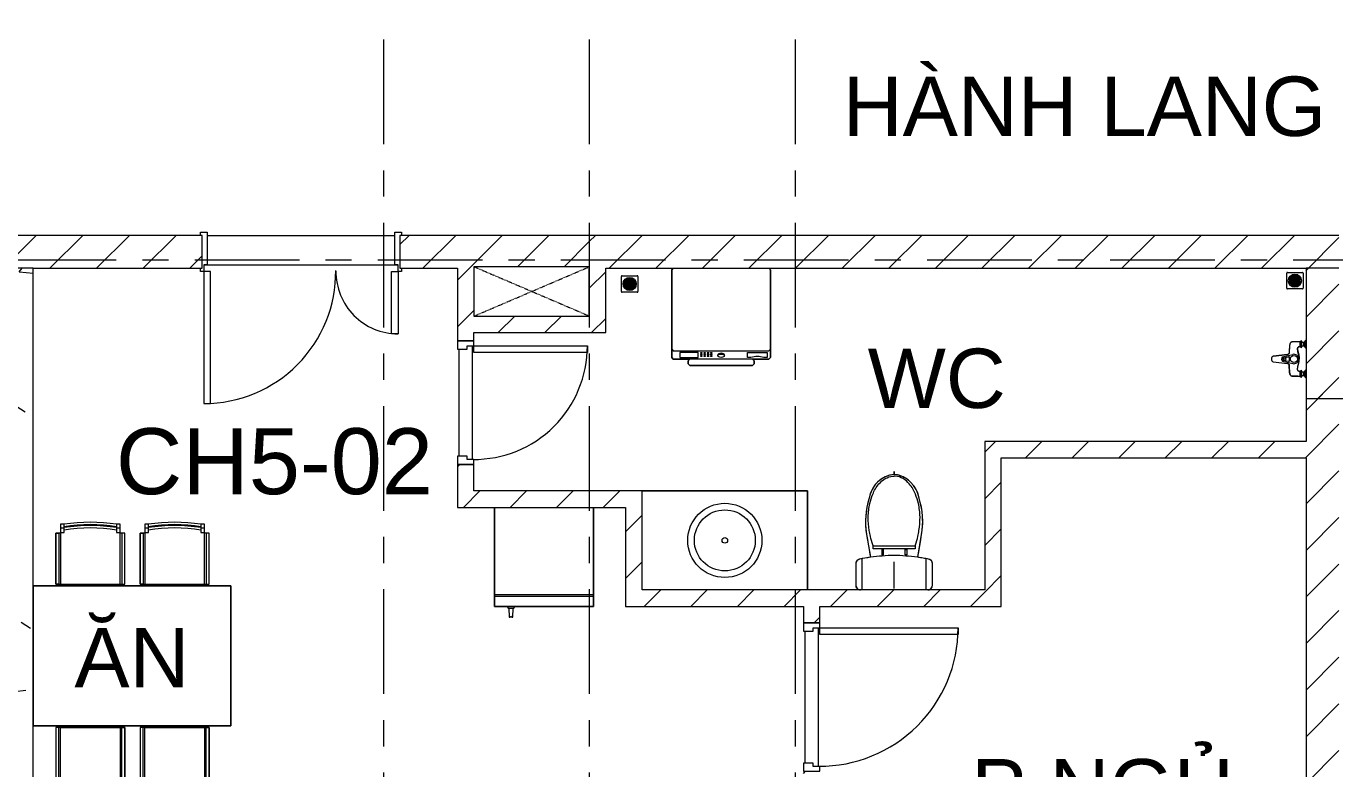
# Model space of a CAD drawing. Header units: millimetres. Extents: x -20144 to 117103, y -11426 to 48263.
# Drawn here: x 5783 to 13725, y 28065 to 32568 of the extents above; entities that cross this region are included whole.
import ezdxf

# ---------------------------------------------------------------- set-up
doc = ezdxf.new("R2010")
doc.units = ezdxf.units.MM
for name, pattern in [('Dash', [6.35, 3.175, -3.175]), ('Dash_2_', [6.35, 3.175, -3.175]), ('Grid Line', [22.225, 12.7, -3.175, 3.175, -3.175])]:
    doc.linetypes.add(name, pattern=pattern)
for name, color, linetype, lineweight in [('A-DETL-GENF', 31, 'Continuous', 5), ('A-DETL-GENF-HDLN', 161, 'Dash_2_', 5), ('CHU', 181, 'Continuous', 5), ('CUA', 31, 'Continuous', 9), ('HATCH-TUONG', 152, 'Continuous', 9), ('NET-CAT', 3, 'Continuous', 9), ('NET-THAY', 2, 'Continuous', 15), ('THIET BI', 44, 'Continuous', 5), ('THIET-BI', 44, 'Continuous', 5), ('TRUC', 225, 'Continuous', 5)]:
    doc.layers.add(name, color=color, linetype=linetype, lineweight=lineweight)
doc.styles.add('Arial_4', font='arial.ttf', dxfattribs={"height": 360})
doc.styles.add('Arial_5', font='arial.ttf', dxfattribs={"height": 400})
pattern_1 = [(45, (0, 0), (-141.4214, 141.4214), [])]

# ---------------------------------------------------------------- blocks, each defined once
blk = doc.blocks.new('X-PHEU - X-PHEU-5809-MẶT BẰNG TẦNG 5 ĐẾN TẦNG 22')
at = {"layer": 'THIET-BI', "lineweight": 9}
for p, q in [((25, 29), (25, 121)), ((29, 125), (121, 125)), ((42.5, 90.5), (42.5, 59.5)), ((47.5, 51.8), (47.5, 98.2)), ((52.5, 103.1), (52.5, 46.9)), ((57.5, 43.5), (57.5, 106.5)), ((62.5, 108.8), (62.5, 41.2)), ((67.5, 39.8), (67.5, 110.2)), ((72.5, 110.9), (72.5, 78.1)), ((77.5, 78.1), (77.5, 110.9)), ((82.5, 110.2), (82.5, 39.8)), ((87.5, 41.2), (87.5, 108.8)), ((92.5, 106.5), (92.5, 43.5)), ((97.5, 46.9), (97.5, 103.1)), ((102.5, 98.2), (102.5, 51.8)), ((107.5, 59.5), (107.5, 90.5)), ((125, 121), (125, 29)), ((121, 25), (29, 25)), ((72.5, 71.9), (72.5, 39.1)), ((77.5, 39.1), (77.5, 71.9))]:
    blk.add_line(p, q, dxfattribs=at)
blk.add_circle((75, 75), 40, dxfattribs=at)
for centre, radius, start, end in [((29, 121), 4, 90, 180), ((75, 75), 36, 139.80824, 154.52563), ((75, 75), 36, 119.0853, 128.68219), ((75, 75), 36, 102.0247, 110.31751), ((75, 75), 36, 90, 93.98208), ((75, 75), 36, 86.01792, 90), ((75, 75), 36, 69.68249, 77.9753), ((75, 75), 36, 51.31781, 60.9147), ((75, 75), 36, 25.47437, 40.19176), ((121, 121), 4, 0, 90), ((29, 29), 4, 180, 270), ((75, 75), 36, 205.47437, 220.19176), ((75, 75), 36, 231.31781, 240.9147), ((75, 75), 36, 249.68249, 257.9753), ((75, 75), 4, 128.68219, 231.31781), ((75, 75), 36, 266.01792, 270), ((75, 75), 36, 270, 273.98208), ((75, 75), 4, 308.68219, 51.31781), ((75, 75), 36, 282.0247, 290.31751), ((75, 75), 36, 299.0853, 308.68219), ((75, 75), 36, 319.80824, 334.52563), ((121, 29), 4, 270, 360)]:
    blk.add_arc(centre, radius, start, end, dxfattribs=at)
blk = doc.blocks.new('X-SEN - X-SEN-5806-MẶT BẰNG TẦNG 5 ĐẾN TẦNG 22')
at = {"layer": 'THIET-BI', "lineweight": 9}
for p, q in [((-67.5, 0), (-112.5, 0)), ((-112.5, 0), (-112.5, -3.8)), ((-112.5, 0), (-67.5, 0)), ((-112.5, -3.8), (-112.5, 0)), ((-67.5, -3.8), (-67.5, 0)), ((-67.5, 0), (-67.5, -3.8)), ((112.5, 0), (67.5, 0)), ((67.5, 0), (67.5, -3.8)), ((67.5, 0), (67.5, -3.8)), ((112.5, 0), (67.5, 0)), ((112.5, -3.8), (112.5, 0)), ((112.5, -3.8), (112.5, 0)), ((-112.5, -3.8), (-99.9, -12.6)), ((-67.5, -3.8), (-112.5, -3.8)), ((-112.5, -3.8), (-99.9, -12.6)), ((-99.9, -25.3), (-107.2, -25.3)), ((-72.8, -25.3), (-107.2, -25.3)), ((-107.2, -34.3), (-105.1, -34.3)), ((-107.2, -34.3), (-72.8, -34.3)), ((-105.1, -34.3), (-105.1, -37.2)), ((-105.1, -34.3), (-105.1, -37.2)), ((-74.9, -34.3), (-105.1, -34.3)), ((-105.1, -37.2), (-74.9, -37.2)), ((-99.9, -12.6), (-99.9, -25.3)), ((-99.9, -12.6), (-80.1, -12.6)), ((-80.1, -12.6), (-99.9, -12.6)), ((-99.9, -12.6), (-99.9, -25.3)), ((-80.1, -12.6), (-67.5, -3.8)), ((-80.1, -12.6), (-67.5, -3.8)), ((-80.1, -25.3), (-80.1, -12.6)), ((-80.1, -25.3), (-80.1, -12.6)), ((-72.8, -25.3), (-80.1, -25.3)), ((-74.9, -37.2), (-74.9, -34.3)), ((-74.9, -34.3), (-72.8, -34.3)), ((-74.9, -37.2), (-74.9, -34.3)), ((67.5, -3.8), (80.1, -12.6)), ((112.5, -3.8), (67.5, -3.8)), ((67.5, -3.8), (80.1, -12.6)), ((80.1, -25.3), (72.8, -25.3)), ((107.2, -25.3), (72.8, -25.3)), ((72.8, -34.3), (74.9, -34.3)), ((72.8, -34.3), (107.2, -34.3)), ((74.9, -34.3), (74.9, -37.2)), ((74.9, -34.3), (74.9, -37.2)), ((105.1, -34.3), (74.9, -34.3)), ((74.9, -37.2), (105.1, -37.2)), ((80.1, -12.6), (80.1, -25.3)), ((99.9, -12.6), (80.1, -12.6)), ((80.1, -12.6), (99.9, -12.6)), ((99.9, -12.6), (80.1, -12.6)), ((80.1, -12.6), (80.1, -25.3)), ((99.9, -12.6), (112.5, -3.8)), ((99.9, -12.6), (112.5, -3.8)), ((99.9, -25.3), (99.9, -12.6)), ((99.9, -25.3), (99.9, -12.6)), ((107.2, -25.3), (99.9, -25.3)), ((105.1, -37.2), (105.1, -34.3)), ((105.1, -34.3), (107.2, -34.3)), ((105.1, -37.2), (105.1, -34.3)), ((-12.9, -141.7), (-27.6, -80.8)), ((-27.3, -113.1), (-17.5, -199.2)), ((-17.5, -199.2), (-27.3, -113.1)), ((-7.7, -139.6), (-13.8, -105.5)), ((7.7, -139.6), (13.8, -105.5)), ((12.9, -141.7), (27.6, -80.8)), ((17.5, -199.2), (27.3, -113.1)), ((17.5, -199.2), (27.3, -113.1))]:
    blk.add_line(p, q, dxfattribs=at)
for centre, radius in [((0, -73.2), 21.5), ((0, -130.1), 7.2)]:
    blk.add_circle(centre, radius, dxfattribs=at)
for centre, radius, start, end in [((-102.9, -29.8), 6.9, 148.02464, 211.97536), ((-102.9, -29.8), 6.9, 148.02464, 211.97536), ((-107.2, -27.1), 1.8, 90, 148.02464), ((-107.2, -27.1), 1.8, 90, 148.02464), ((-107.2, -32.5), 1.8, 211.97536, 270), ((-107.2, -32.5), 1.8, 211.97536, 270), ((-112.5, -29.8), 6.9, 319.28447, 40.71553), ((-94.4, -29.8), 6.9, 139.28447, 220.71553), ((-85.4, -29.8), 6.9, 319.28447, 40.71553), ((-67.5, -29.8), 6.9, 139.28447, 220.71553), ((-72.8, -27.1), 1.8, 31.97536, 90), ((-72.8, -27.1), 1.8, 31.97536, 90), ((-72.8, -32.5), 1.8, 270, 328.02464), ((-72.8, -32.5), 1.8, 270, 328.02464), ((-77.1, -29.8), 6.9, 328.02464, 31.97536), ((-77.1, -29.8), 6.9, 328.02464, 31.97536), ((-0.4, -73.2), 28.3, 89.25175, 195.66926), ((0.4, -73.2), 28.3, 344.33074, 90.74825), ((77.1, -29.8), 6.9, 148.02464, 211.97536), ((77.1, -29.8), 6.9, 148.02464, 211.97536), ((72.8, -27.1), 1.8, 90, 148.02464), ((72.8, -27.1), 1.8, 90, 148.02464), ((72.8, -32.5), 1.8, 211.97536, 270), ((72.8, -32.5), 1.8, 211.97536, 270), ((67.5, -29.8), 6.9, 319.28447, 40.71553), ((85.6, -29.8), 6.9, 139.28447, 220.71553), ((94.6, -29.8), 6.9, 319.28447, 40.71553), ((112.5, -29.8), 6.9, 139.28447, 220.71553), ((107.2, -27.1), 1.8, 31.97536, 90), ((107.2, -27.1), 1.8, 31.97536, 90), ((107.2, -32.5), 1.8, 270, 328.02464), ((107.2, -32.5), 1.8, 270, 328.02464), ((102.9, -29.8), 6.9, 328.02464, 31.97536), ((102.9, -29.8), 6.9, 328.02464, 31.97536), ((-9.4, -104.7), 4.5, 74.07034, 190.15556), ((0, -134.7), 14.7, 208.41441, 331.58559), ((-0.4, -73.2), 28.3, 254.07034, 270.74825), ((0, -136.6), 8.24, 201.12938, 338.87062), ((0.4, -73.2), 28.3, 269.25175, 285.92966), ((9.4, -104.7), 4.5, 349.84444, 105.92966), ((0, -191), 19.3, 205.0481, 334.9519), ((0, -191), 19.3, 205.0481, 334.9519)]:
    blk.add_arc(centre, radius, start, end, dxfattribs=at)
for points, knots in [([(-105.1, -37.2), (-105.1, -39.1), (-104.9, -42.9), (-104.7, -48.5), (-104.5, -54.2), (-104.2, -61.7), (-103.9, -68.4), (-103.8, -73.6), (-103.7, -75.5), (-103.7, -76.7), (-103.6, -77.6), (-103.6, -78.6), (-103.6, -79.8), (-103.6, -81), (-103.5, -81.8), (-103.5, -82.3), (-103.5, -82.6), (-103.4, -83), (-103.4, -83.5), (-103.3, -84.3), (-103.2, -85.5), (-103.1, -86.6), (-102.8, -87.6), (-102.6, -88.2), (-102.3, -88.9), (-101.9, -89.7), (-101.3, -90.8), (-100.6, -91.7), (-100, -92.5), (-99, -93.6), (-97.8, -94.7), (-96.2, -95.8), (-95, -96.6), (-93.7, -97.2), (-92.4, -97.7), (-91.2, -98.1), (-90.3, -98.4), (-89.6, -98.5), (-88.9, -98.7), (-88, -98.8), (-86.8, -99), (-85.6, -99.1), (-84.7, -99.1), (-84, -99.2), (-83.3, -99.3), (-82.3, -99.4), (-81.2, -99.5), (-79.7, -99.6), (-77.9, -99.8), (-75.5, -100), (-72.8, -100.2), (-70, -100.5), (-66.3, -100.8), (-61.6, -101.2), (-56, -101.5), (-51.7, -101.8), (-48.8, -101.9), (-47.3, -101.9), (-46.1, -101.9), (-45.1, -102), (-44.4, -102), (-43.6, -102), (-42.6, -102), (-41.4, -102), (-40.1, -102), (-39.3, -102.1), (-38.8, -102.1), (-38.5, -102.2), (-38.1, -102.2), (-37.6, -102.3), (-36.8, -102.4), (-35.6, -102.6), (-34.3, -103), (-33.2, -103.5), (-32.5, -104), (-31.7, -104.6), (-30.5, -105.7), (-29, -107.6), (-27.9, -110.1), (-27.4, -112), (-27.3, -113.1)], [0, 0, 0, 0, 0.041667, 0.083333, 0.125, 0.166667, 0.25, 0.270833, 0.28125, 0.291667, 0.296875, 0.302083, 0.3125, 0.322917, 0.328125, 0.330729, 0.333333, 0.335938, 0.338542, 0.34375, 0.354167, 0.364583, 0.369792, 0.375, 0.380208, 0.385417, 0.395833, 0.40625, 0.411458, 0.416667, 0.4375, 0.447917, 0.458333, 0.46875, 0.479167, 0.489583, 0.494792, 0.5, 0.505208, 0.510417, 0.520833, 0.53125, 0.536458, 0.541667, 0.546875, 0.552083, 0.5625, 0.572917, 0.583333, 0.604167, 0.625, 0.645833, 0.666667, 0.708333, 0.75, 0.791667, 0.802083, 0.8125, 0.822917, 0.828125, 0.833333, 0.838542, 0.84375, 0.854167, 0.864583, 0.869792, 0.872396, 0.875, 0.877604, 0.880208, 0.885417, 0.895833, 0.90625, 0.916667, 0.921875, 0.927083, 0.9375, 0.958333, 0.979167, 1, 1, 1, 1]), ([(-105.1, -37.2), (-104.5, -52.3), (-103.9, -68.7), (-103.3, -87.5), (-99.6, -93.9), (-92.4, -98.5), (-72.6, -100.1), (-54, -102.2), (-33.9, -102), (-28.7, -107.4), (-27.8, -111), (-27.3, -113.1)], [0, 0, 0, 0, 45.441328, 49.333631, 56.110562, 66.562664, 73.682324, 114.966912, 125.570438, 129.900151, 136.284558, 136.284558, 136.284558, 136.284558]), ([(0, -41), (-2, -40.9), (-5.6, -40.9), (-10.3, -41.2), (-14.4, -41.6), (-18, -42.2), (-21.2, -42.9), (-24.2, -43.7), (-27.1, -44.6), (-30, -45.4), (-32.9, -46.3), (-35.8, -47.2), (-38.8, -47.9), (-41.8, -48.6), (-45.1, -49.2), (-48.4, -49.8), (-51.8, -50.2), (-54.8, -50.5), (-56.9, -50.7), (-58.1, -50.8), (-59, -50.9), (-59.9, -51), (-60.8, -51), (-61.7, -51), (-62.4, -51), (-63, -51), (-63.6, -51), (-64.4, -50.9), (-65.1, -50.8), (-65.7, -50.7), (-66.1, -50.6), (-66.5, -50.5), (-67.1, -50.4), (-68.1, -50.1), (-69.1, -49.6), (-70.1, -49), (-71.1, -48.3), (-72, -47.4), (-72.8, -46.6), (-73.3, -45.8), (-73.8, -45.1), (-74.1, -44.3), (-74.4, -43.5), (-74.6, -42.6), (-74.7, -41.9), (-74.8, -41.3), (-74.8, -40.9), (-74.9, -40.4), (-74.9, -39.8), (-74.9, -38.8), (-74.9, -37.9), (-74.9, -37.2)], [0, 0, 0, 0, 0.041667, 0.083333, 0.125, 0.166667, 0.208333, 0.25, 0.291667, 0.333333, 0.375, 0.416667, 0.458333, 0.5, 0.541667, 0.583333, 0.625, 0.666667, 0.6875, 0.697917, 0.708333, 0.71875, 0.729167, 0.739583, 0.75, 0.755208, 0.760417, 0.770833, 0.78125, 0.786458, 0.791667, 0.796875, 0.802083, 0.8125, 0.833333, 0.84375, 0.854167, 0.875, 0.885417, 0.895833, 0.90625, 0.916667, 0.927083, 0.9375, 0.947917, 0.953125, 0.958333, 0.963542, 0.96875, 0.979167, 1, 1, 1, 1]), ([(-74.9, -37.2), (-74.9, -39.9), (-75, -44.9), (-67.9, -51.6), (-55.3, -50.7), (-39.4, -48.7), (-24.4, -43.4), (-11.8, -40.7), (0, -41)], [0, 0, 0, 0, 8.475038, 15.961674, 29.255673, 47.963091, 70.422589, 93.837243, 93.837243, 93.837243, 93.837243]), ([(74.9, -37.2), (74.9, -37.9), (74.9, -38.8), (74.9, -39.8), (74.9, -40.4), (74.8, -40.9), (74.8, -41.3), (74.7, -41.9), (74.6, -42.6), (74.4, -43.3), (74.3, -43.9), (74.1, -44.4), (73.8, -45.1), (73.3, -45.8), (72.8, -46.6), (72, -47.4), (71.1, -48.3), (70.1, -49), (69.1, -49.6), (68.1, -50.1), (67.1, -50.4), (66.5, -50.5), (66.1, -50.6), (65.7, -50.7), (65.1, -50.8), (64.4, -50.9), (63.5, -51), (62.7, -51), (62.1, -51), (61.5, -51), (60.8, -51), (59.9, -51), (59, -50.9), (58.1, -50.8), (56.9, -50.7), (54.8, -50.5), (51.8, -50.2), (47.2, -49.6), (41.8, -48.7), (36.8, -47.4), (32.9, -46.3), (30, -45.4), (27.1, -44.6), (24.2, -43.7), (21.2, -42.9), (18, -42.2), (14.4, -41.6), (10.3, -41.2), (5.6, -40.9), (2, -40.9), (0, -41)], [0, 0, 0, 0, 0.020833, 0.03125, 0.036458, 0.041667, 0.046875, 0.052083, 0.0625, 0.072917, 0.078125, 0.083333, 0.09375, 0.104167, 0.114583, 0.125, 0.145833, 0.15625, 0.166667, 0.1875, 0.197917, 0.203125, 0.208333, 0.213542, 0.21875, 0.229167, 0.239583, 0.25, 0.255208, 0.260417, 0.270833, 0.28125, 0.291667, 0.302083, 0.3125, 0.333333, 0.375, 0.416667, 0.5, 0.583333, 0.625, 0.666667, 0.708333, 0.75, 0.791667, 0.833333, 0.875, 0.916667, 0.958333, 1, 1, 1, 1]), ([(74.9, -37.2), (74.9, -39.9), (75, -44.9), (67.9, -51.6), (55.3, -50.7), (39.4, -48.7), (24.4, -43.4), (11.8, -40.7), (0, -41)], [0, 0, 0, 0, 8.475038, 15.961674, 29.255673, 47.963091, 70.422589, 93.837243, 93.837243, 93.837243, 93.837243]), ([(27.3, -113.1), (27.4, -112), (27.9, -110.1), (29, -107.6), (30.5, -105.7), (31.7, -104.6), (32.5, -104), (33.2, -103.5), (34.3, -103), (35.6, -102.6), (36.8, -102.4), (37.6, -102.3), (38.1, -102.2), (38.5, -102.2), (38.8, -102.1), (39.3, -102.1), (40.1, -102), (41.4, -102), (42.6, -102), (43.6, -102), (44.4, -102), (45.1, -102), (46.1, -101.9), (47.3, -101.9), (48.8, -101.9), (51.7, -101.8), (57.9, -101.4), (65.3, -100.9), (72.8, -100.2), (76.9, -99.8), (79.7, -99.6), (81.2, -99.5), (82.3, -99.4), (83.3, -99.3), (84, -99.2), (84.7, -99.1), (85.6, -99.1), (86.8, -99), (88, -98.8), (88.9, -98.7), (89.6, -98.5), (90.3, -98.4), (91.2, -98.1), (92.4, -97.7), (93.7, -97.2), (95, -96.6), (96.2, -95.8), (97.8, -94.7), (99.2, -93.4), (100.4, -91.9), (101.3, -90.8), (101.9, -89.7), (102.3, -88.9), (102.6, -88.2), (102.8, -87.6), (103.1, -86.6), (103.2, -85.5), (103.3, -84.3), (103.4, -83.5), (103.4, -83), (103.5, -82.6), (103.5, -82.3), (103.5, -81.8), (103.6, -81), (103.6, -79.8), (103.6, -78.6), (103.6, -77.6), (103.7, -76.7), (103.7, -75.5), (103.8, -73.6), (103.9, -70.3), (104.1, -65.5), (104.5, -54.2), (104.8, -44.8), (105.1, -37.2)], [0, 0, 0, 0, 0.020833, 0.041667, 0.0625, 0.072917, 0.078125, 0.083333, 0.09375, 0.104167, 0.114583, 0.119792, 0.122396, 0.125, 0.127604, 0.130208, 0.135417, 0.145833, 0.15625, 0.161458, 0.166667, 0.171875, 0.177083, 0.1875, 0.197917, 0.208333, 0.25, 0.333333, 0.375, 0.416667, 0.427083, 0.4375, 0.447917, 0.453125, 0.458333, 0.463542, 0.46875, 0.479167, 0.489583, 0.494792, 0.5, 0.505208, 0.510417, 0.520833, 0.53125, 0.541667, 0.552083, 0.5625, 0.583333, 0.59375, 0.604167, 0.614583, 0.619792, 0.625, 0.630208, 0.635417, 0.645833, 0.65625, 0.661458, 0.664062, 0.666667, 0.669271, 0.671875, 0.677083, 0.6875, 0.697917, 0.703125, 0.708333, 0.71875, 0.729167, 0.75, 0.791667, 0.833333, 1, 1, 1, 1]), ([(105.1, -37.2), (104.5, -52.3), (103.9, -68.7), (103.3, -87.5), (99.6, -93.9), (92.4, -98.5), (72.6, -100.1), (54, -102.2), (33.9, -102), (28.7, -107.4), (27.8, -111), (27.3, -113.1)], [0, 0, 0, 0, 45.441328, 49.333631, 56.110562, 66.562664, 73.682324, 114.966912, 125.570438, 129.900151, 136.284558, 136.284558, 136.284558, 136.284558])]:
    blk.add_open_spline(points, degree=3, knots=knots, dxfattribs=at)
blk = doc.blocks.new('CUA VAO CAN HO - Type 1-60224-MẶT BẰNG TẦNG 5 ĐẾN TẦNG 22')
at = {"layer": 'CUA'}
for p, q in [((-508.5, 97.7), (-508.5, 117.7)), ((-508.5, 117.7), (-468.5, 117.7)), ((-498.5, 97.7), (-508.5, 97.7)), ((-498.5, -102.3), (-498.5, 97.7)), ((-468.5, 117.7), (-468.5, -81.3)), ((671.5, 117.7), (711.5, 117.7)), ((671.5, -81.3), (671.5, 117.7)), ((701.5, 97.7), (701.5, -102.3)), ((711.5, 97.7), (701.5, 97.7)), ((711.5, 117.7), (711.5, 97.7)), ((-508.5, -102.3), (-498.5, -102.3)), ((-508.5, -122.3), (-508.5, -102.3)), ((-488.5, -122.3), (-508.5, -122.3)), ((-488.5, -81.3), (-488.5, -122.3)), ((-468.5, -81.3), (-488.5, -81.3)), ((-447.5, -122.3), (-487.5, -122.3)), ((-487.5, -122.3), (-487.5, -922.3)), ((-447.5, -922.3), (-447.5, -122.3)), ((650.5, -122.3), (690.5, -122.3)), ((650.5, -499.3), (650.5, -122.3)), ((691.5, -81.3), (671.5, -81.3)), ((690.5, -122.3), (690.5, -499.3)), ((691.5, -122.3), (691.5, -81.3)), ((711.5, -122.3), (691.5, -122.3)), ((701.5, -102.3), (711.5, -102.3)), ((711.5, -102.3), (711.5, -122.3)), ((690.5, -499.3), (650.5, -499.3)), ((-487.5, -922.3), (-447.5, -922.3))]:
    blk.add_line(p, q, dxfattribs=at)
for centre, radius, start, end in [((-487.5, -122.3), 800, 270, 0.5), ((690.5, -122.3), 377, 179.5, 270)]:
    blk.add_arc(centre, radius, start, end, dxfattribs=at)
blk = doc.blocks.new('CUA PHONG NGU - Type 1-60190-MẶT BẰNG TẦNG 5 ĐẾN TẦNG 22')
at = {"layer": 'CUA'}
for p, q in [((-317.5, 890.3), (-277.5, 890.3)), ((-317.5, 52.3), (-317.5, 890.3)), ((-277.5, 890.3), (-277.5, 52.3)), ((-318.5, 52.3), (-348.5, 52.3)), ((-348.5, 52.3), (-348.5, -47.7)), ((-318.5, 11.3), (-318.5, 52.3)), ((-298.5, 11.3), (-318.5, 11.3)), ((-277.5, 52.3), (-317.5, 52.3)), ((-298.5, -47.7), (-298.5, 11.3)), ((521.5, 11.3), (501.5, 11.3)), ((501.5, 11.3), (501.5, -47.7)), ((551.5, 52.3), (521.5, 52.3)), ((521.5, 52.3), (521.5, 11.3)), ((551.5, -47.7), (551.5, 52.3)), ((-348.5, -47.7), (-298.5, -47.7)), ((501.5, -47.7), (551.5, -47.7))]:
    blk.add_line(p, q, dxfattribs=at)
blk.add_arc((-317.5, 52.3), 838, 359.5, 90, dxfattribs=at)
blk = doc.blocks.new('CUA WC - Type 1-60205-MẶT BẰNG TẦNG 5 ĐẾN TẦNG 22')
at = {"layer": 'CUA'}
for p, q in [((-242.5, 740.3), (-202.5, 740.3)), ((-242.5, 52.3), (-242.5, 740.3)), ((-202.5, 740.3), (-202.5, 52.3)), ((-243.5, 52.3), (-273.5, 52.3)), ((-273.5, 52.3), (-273.5, -47.7)), ((-243.5, 11.3), (-243.5, 52.3)), ((-223.5, 11.3), (-243.5, 11.3)), ((-202.5, 52.3), (-242.5, 52.3)), ((-223.5, -47.7), (-223.5, 11.3)), ((446.5, 11.3), (426.5, 11.3)), ((426.5, 11.3), (426.5, -47.7)), ((476.5, 52.3), (446.5, 52.3)), ((446.5, 52.3), (446.5, 11.3)), ((476.5, -47.7), (476.5, 52.3)), ((-273.5, -47.7), (-223.5, -47.7)), ((426.5, -47.7), (476.5, -47.7))]:
    blk.add_line(p, q, dxfattribs=at)
blk.add_arc((-242.5, 52.3), 688, 359.5, 90, dxfattribs=at)
blk = doc.blocks.new('X-LA2 - X-LA-216032-MẶT BẰNG TẦNG 5 ĐẾN TẦNG 22')
at = {"layer": 'THIET-BI', "lineweight": 9}
for p, q in [((-502.4, 0), (-502.4, -600)), ((-502.4, -600), (-502.4, 0)), ((-502.4, -600), (502.4, -600)), ((502.4, -600), (-502.4, -600))]:
    blk.add_line(p, q, dxfattribs=at)
for radius in [225, 185, 17]:
    blk.add_circle((0, -300), radius, dxfattribs=at)
blk = doc.blocks.new('X-XI - X-XI-V10-MẶT BẰNG TẦNG 5 ĐẾN TẦNG 22')
at = {"layer": 'THIET-BI', "lineweight": 9}
for p, q in [((194.6, 0), (194.6, -186.1)), ((215, -2.1), (204.3, 0)), ((-230.6, -16.8), (-233.2, -33.2)), ((-233.2, -29), (-233.2, -157.9)), ((-233.2, -29), (-233.2, -157.9)), ((-233.2, -33.2), (-233.2, -45)), ((-233.2, -45), (-233.2, -157.9)), ((-227.9, -12.2), (-230.6, -16.8)), ((-222, -6.1), (-227.9, -12.2)), ((-212.4, -1.2), (-222, -6.1)), ((-204.3, 0), (-212.4, -1.2)), ((-194.6, 0), (-194.6, -185.7)), ((0, -9.4), (0, -169.7)), ((219.3, -4.2), (215, -2.1)), ((224.8, -8.5), (219.3, -4.2)), ((227.7, -12), (224.8, -8.5)), ((231.6, -19.3), (227.7, -12)), ((233.2, -29), (231.6, -19.3)), ((233.2, -157.9), (233.2, -29)), ((233.2, -157.9), (233.2, -29)), ((233.2, -157.9), (233.2, -29)), ((-233.2, -157.9), (-232.9, -162.1)), ((231.9, -166.7), (233.2, -157.9)), ((-232.9, -162.1), (-231, -169.1)), ((-231, -169.1), (-228, -174.5)), ((-228, -174.5), (-224.2, -178.9)), ((-224.2, -178.9), (-216.9, -183.9)), ((-216.9, -183.9), (-209.4, -186.4)), ((-209.4, -186.4), (-202.4, -187.7)), ((-202.4, -187.7), (-192, -189.7)), ((-192, -189.7), (-184.2, -191.1)), ((-184.2, -191.1), (-168, -193.8)), ((-168, -193.8), (-149.9, -196.6)), ((-143.8, -197.5), (-166.7, -335.2)), ((-143.8, -197.5), (-166.7, -335.2)), ((-147.8, -221.1), (-155.3, -266.3)), ((-149.9, -196.6), (-143.8, -197.5)), ((-143.8, -197.5), (-147.8, -221.1)), ((-76.6, -213.5), (-66.1, -213.5)), ((-76.6, -245), (-76.6, -213.5)), ((-66.1, -213.5), (-66.1, -245)), ((64, -213.5), (64, -245)), ((74.4, -213.5), (64, -213.5)), ((74.4, -245), (74.4, -213.5)), ((143.8, -197.5), (212.9, -185.5)), ((166.7, -335.2), (143.8, -197.5)), ((166.7, -335.2), (143.8, -197.5)), ((146.9, -216.1), (143.8, -197.5)), ((151.8, -245.3), (146.9, -216.1)), ((212.9, -185.5), (220.8, -181.7)), ((220.8, -181.7), (226.5, -176.5)), ((226.5, -176.5), (231.9, -166.7)), ((-161.5, -303.8), (-164.6, -322)), ((-157.7, -280.9), (-161.5, -303.8)), ((-155.3, -266.3), (-157.7, -280.9)), ((-127.7, -249.9), (127.7, -249.9)), ((-127.7, -267.8), (-127.7, -249.9)), ((-8.6, -267.8), (-127.7, -267.8)), ((-66.1, -245), (-76.6, -245)), ((127.7, -267.8), (-8.6, -267.8)), ((64, -245), (74.4, -245)), ((127.7, -249.9), (127.7, -267.8)), ((157.2, -277.8), (151.8, -245.3)), ((161.7, -304.9), (157.2, -277.8)), ((166.7, -335.2), (161.7, -304.9)), ((-172.5, -383), (-173.5, -402.2)), ((-171, -365.1), (-172.5, -383)), ((-168.9, -349), (-171, -365.1)), ((-164.6, -322), (-168.9, -349)), ((171.6, -371), (166.7, -335.2)), ((173.2, -395.8), (171.6, -371)), ((173.5, -426.5), (173.2, -395.8)), ((-173.5, -402.2), (-173.1, -436.1)), ((-173.1, -436.1), (-172.5, -446.5)), ((-172.5, -446.5), (-169.6, -474.8)), ((-169.6, -474.8), (-166.5, -495.3)), ((165.2, -502.3), (172.5, -446.5)), ((172.5, -446.5), (173.5, -426.5)), ((-166.5, -495.3), (-161.1, -520.9)), ((-161.1, -520.9), (-151.4, -555.9)), ((-151.4, -555.9), (-143.5, -587)), ((145.5, -581), (151.4, -555.9)), ((151.4, -555.9), (155.1, -543.7)), ((155.1, -543.7), (161.7, -518.5)), ((161.7, -518.5), (165.2, -502.3)), ((-143.5, -587), (-131.8, -612.8)), ((-131.8, -612.8), (-121.7, -628.9)), ((-121.7, -628.9), (-100.2, -653.8)), ((114.1, -638.9), (131.6, -613.2)), ((131.6, -613.2), (145.5, -581)), ((-100.2, -653.8), (-87.5, -664.8)), ((-87.5, -664.8), (-69.9, -676.9)), ((-69.9, -676.9), (-49.6, -687.2)), ((-49.6, -687.2), (-19.9, -696.9)), ((-19.9, -696.9), (0, -700.2)), ((0, -700.2), (34.6, -692.9)), ((0, -700.2), (0, -702.7)), ((0, -712.5), (0, -700.2)), ((0, -700.3), (0, -710.2)), ((0, -702.7), (0, -715.9)), ((0, -710.2), (0, -716.9)), ((0, -717.2), (0, -712.5)), ((34.6, -692.9), (60.8, -681.9)), ((60.8, -681.9), (86, -665.9)), ((86, -665.9), (100.2, -653.8)), ((100.2, -653.8), (114.1, -638.9)), ((0, -716.9), (0, -717.2))]:
    blk.add_line(p, q, dxfattribs=at)
for centre, radius, start, end in [((204.3, -29), 29, 360, 90), ((204.3, -29), 29, 0, 90), ((-204.3, -29), 29, 90, 180), ((-204.3, -29), 29, 90, 180), ((-204.3, -157.9), 29, 180, 259.85987), ((-204.3, -157.9), 29, 180, 259.85987), ((204.3, -157.9), 29, 280.14013, 360), ((204.3, -157.9), 29, 280.14013, 0), ((18.1, 960), 1168.8, 258.77622, 262.03475), ((18.1, 960), 1168.8, 258.77622, 262.03475), ((18.1, 960), 1168.8, 262.14467, 269.16333), ((-16, 957.7), 1166.4, 270.83748, 277.76826), ((-18.1, 960), 1168.8, 277.96525, 281.22378), ((-18.1, 960), 1168.8, 277.96525, 281.22378), ((287.1, -414.4), 460.7, 170.09406, 197.88556), ((287.1, -414.4), 460.7, 170.09406, 197.88556), ((-287.1, -414.4), 460.7, 342.11444, 9.90594), ((-287.1, -414.4), 460.7, 342.11444, 9.90594), ((18.2, -529.6), 171.6, 188.82666, 263.90979), ((18.2, -529.6), 171.6, 188.82666, 263.90979), ((-18.2, -529.6), 171.6, 276.09021, 351.17334), ((-18.2, -529.6), 171.6, 276.09021, 351.17334)]:
    blk.add_arc(centre, radius, start, end, dxfattribs=at)
for points in [[(-127.7, -267.8), (-143.4, -315.6), (-152.2, -364.8), (-160.3, -442.2), (-151, -516.8), (-129.6, -585.3), (-93.5, -652), (-37.5, -689.3), (-2.9, -689.4), (0, -689.4)], [(127.7, -267.8), (143.4, -315.6), (152.2, -364.8), (160.3, -442.2), (151, -516.8), (129.6, -585.3), (93.5, -652), (37.5, -689.3), (2.9, -689.4), (0, -689.4)]]:
    blk.add_open_spline(points, degree=3, knots=[12.724379, 12.724379, 12.724379, 12.724379, 75.096459, 151.912755, 228.70098, 282.501534, 351.034079, 439.49288, 447.51098, 447.51098, 447.51098, 447.51098], dxfattribs=at)
blk = doc.blocks.new('X-MAY GIAT - X-MAY GIAT-V22-MẶT BẰNG TẦNG 5 ĐẾN TẦNG 22')
at = {"layer": 'THIET BI', "lineweight": 9}
for p, q in [((-290, 0), (-300, -10)), ((-300, -10), (-290, 0)), ((300, -10), (290, 0)), ((290, 0), (300, -10)), ((-300, -10), (-300, -540)), ((-300, -540), (-300, -10)), ((300, -540), (300, -10)), ((300, -10), (300, -540)), ((-300, -490), (-290, -500)), ((-300, -540), (-290, -550)), ((-290, -550), (-300, -540)), ((-290, -500), (290, -500)), ((-290, -550), (-190, -550)), ((-190, -550), (-290, -550)), ((-250, -510), (-250, -540)), ((-140, -510), (-250, -510)), ((-250, -540), (-140, -540)), ((-190, -550), (-200, -560)), ((-200, -560), (-190, -550)), ((190, -550), (-190, -550)), ((-140, -540), (-140, -510)), ((-20, -530), (-20, -525)), ((0, -520), (0, -525)), ((20, -530), (20, -525)), ((160, -510), (280, -510)), ((160, -540), (160, -510)), ((180, -540), (160, -540)), ((200, -560), (190, -550)), ((190, -550), (290, -550)), ((190, -550), (200, -560)), ((290, -550), (190, -550)), ((280, -540), (260, -540)), ((280, -510), (280, -540)), ((290, -500), (300, -490)), ((290, -550), (300, -540)), ((300, -540), (290, -550)), ((-200, -560), (-200, -580)), ((-200, -580), (-200, -560)), ((-200, -580), (-190, -590)), ((-190, -590), (-200, -580)), ((-190, -590), (190, -590)), ((190, -590), (-190, -590)), ((190, -590), (200, -580)), ((200, -580), (190, -590)), ((200, -580), (200, -560)), ((200, -560), (200, -580))]:
    blk.add_line(p, q, dxfattribs=at)
blk.add_arc((220, -697.5), 162.5, 75.74997, 104.25003, dxfattribs=at)
for centre, major_axis in [((-120, -512.5), (5, 0)), ((-120, -522.5), (5, 0)), ((-120, -532.5), (5, 0)), ((-100, -512.5), (5, 0)), ((-100, -522.5), (5, 0)), ((-100, -532.5), (5, 0)), ((-80, -512.5), (5, 0)), ((-80, -522.5), (5, 0)), ((-80, -532.5), (5, 0)), ((-60, -512.5), (-5, 0)), ((-60, -522.5), (-5, 0)), ((-60, -532.5), (-5, 0)), ((0, -530), (-20, 0))]:
    blk.add_ellipse(centre, major_axis=major_axis, ratio=0.5, dxfattribs=at)
blk.add_ellipse((0, -525), major_axis=(-20, 0), ratio=0.5, start_param=3.141593, end_param=6.283185, dxfattribs=at)
blk = doc.blocks.new('X-BAN AN 4 GHE - X-BAN AN 4 GHE-5811-MẶT BẰNG TẦNG 5 ĐẾN TẦNG 22')
at = {"layer": 'THIET BI', "lineweight": 9}
for p, q in [((165.2, 318.5), (136.9, 318.5)), ((136.9, 318.5), (136.9, 10)), ((136.9, 318.5), (155.8, 318.5)), ((136.9, 10), (136.9, 318.5)), ((155.8, 318.5), (155.8, 10)), ((187, 372.7), (165.2, 372.7)), ((165.2, 372.7), (165.2, 318.5)), ((165.2, 372.7), (165.2, 10)), ((187, 372.7), (165.2, 372.7)), ((165.2, 350.9), (187, 350.9)), ((165.2, 321.9), (187, 321.9)), ((187, 337.9), (187, 372.7)), ((187, 321.9), (187, 337.9)), ((527.9, 372.7), (506.1, 372.7)), ((506.1, 372.7), (506.1, 337.9)), ((527.9, 372.7), (506.1, 372.7)), ((506.1, 350.9), (527.9, 350.9)), ((506.1, 337.9), (506.1, 321.9)), ((506.1, 321.9), (527.9, 321.9)), ((527.9, 318.5), (527.9, 372.7)), ((527.9, 10), (527.9, 372.7)), ((556.2, 318.5), (527.9, 318.5)), ((537.3, 318.5), (537.3, 10)), ((556.2, 318.5), (537.3, 318.5)), ((556.2, 10), (556.2, 318.5)), ((556.2, 10), (556.2, 318.5)), ((648.5, 318.5), (648.5, 10)), ((676.8, 318.5), (648.5, 318.5)), ((648.5, 318.5), (667.4, 318.5)), ((648.5, 10), (648.5, 318.5)), ((667.4, 318.5), (667.4, 10)), ((698.6, 372.7), (676.8, 372.7)), ((676.8, 372.7), (676.8, 318.5)), ((676.8, 372.7), (676.8, 10)), ((698.6, 372.7), (676.8, 372.7)), ((676.8, 350.9), (698.6, 350.9)), ((676.8, 321.9), (698.6, 321.9)), ((698.6, 337.9), (698.6, 372.7)), ((698.6, 321.9), (698.6, 337.9)), ((1039.5, 372.7), (1017.7, 372.7)), ((1017.7, 372.7), (1017.7, 337.9)), ((1039.5, 372.7), (1017.7, 372.7)), ((1017.7, 350.9), (1039.5, 350.9)), ((1017.7, 337.9), (1017.7, 321.9)), ((1017.7, 321.9), (1039.5, 321.9)), ((1039.5, 318.5), (1039.5, 372.7)), ((1039.5, 10), (1039.5, 372.7)), ((1067.8, 318.5), (1039.5, 318.5)), ((1048.9, 318.5), (1048.9, 10)), ((1067.8, 318.5), (1048.9, 318.5)), ((1067.8, 10), (1067.8, 318.5)), ((1067.8, 10), (1067.8, 318.5)), ((1200, 0), (0, 0)), ((0, 0), (0, -850)), ((0, -850), (0, 0)), ((0, 0), (1200, 0)), ((136.9, 10), (556.2, 10)), ((155.8, 10), (136.9, 10)), ((165.2, 10), (527.9, 10)), ((537.3, 10), (556.2, 10)), ((648.5, 10), (1067.8, 10)), ((667.4, 10), (648.5, 10)), ((676.8, 10), (1039.5, 10)), ((1048.9, 10), (1067.8, 10)), ((1200, -850), (1200, 0)), ((1200, 0), (1200, -850)), ((0, -850), (1200, -850)), ((1200, -850), (0, -850)), ((556.2, -860), (136.9, -860)), ((136.9, -860), (136.9, -1168.5)), ((155.8, -860), (136.9, -860)), ((136.9, -860), (136.9, -1168.5)), ((155.8, -1168.5), (155.8, -860)), ((165.2, -860), (527.9, -860)), ((165.2, -1222.7), (165.2, -860)), ((527.9, -860), (527.9, -1222.7)), ((537.3, -860), (556.2, -860)), ((537.3, -1168.5), (537.3, -860)), ((556.2, -1168.5), (556.2, -860)), ((556.2, -860), (556.2, -1168.5)), ((1067.8, -860), (648.5, -860)), ((648.5, -860), (648.5, -1168.5)), ((667.4, -860), (648.5, -860)), ((648.5, -860), (648.5, -1168.5)), ((667.4, -1168.5), (667.4, -860)), ((676.8, -860), (1039.5, -860)), ((676.8, -1222.7), (676.8, -860)), ((1039.5, -860), (1039.5, -1222.7)), ((1048.9, -860), (1067.8, -860)), ((1048.9, -1168.5), (1048.9, -860)), ((1067.8, -1168.5), (1067.8, -860)), ((1067.8, -860), (1067.8, -1168.5)), ((136.9, -1168.5), (165.2, -1168.5)), ((136.9, -1168.5), (155.8, -1168.5)), ((165.2, -1168.5), (165.2, -1222.7)), ((165.2, -1171.9), (187, -1171.9)), ((187, -1171.9), (187, -1187.9)), ((187, -1187.9), (187, -1222.7)), ((506.1, -1171.9), (527.9, -1171.9)), ((506.1, -1187.9), (506.1, -1171.9)), ((506.1, -1222.7), (506.1, -1187.9)), ((527.9, -1222.7), (527.9, -1168.5)), ((527.9, -1168.5), (556.2, -1168.5)), ((556.2, -1168.5), (537.3, -1168.5)), ((648.5, -1168.5), (676.8, -1168.5)), ((648.5, -1168.5), (667.4, -1168.5)), ((676.8, -1168.5), (676.8, -1222.7)), ((676.8, -1171.9), (698.6, -1171.9)), ((698.6, -1171.9), (698.6, -1187.9)), ((698.6, -1187.9), (698.6, -1222.7)), ((1017.7, -1171.9), (1039.5, -1171.9)), ((1017.7, -1187.9), (1017.7, -1171.9)), ((1017.7, -1222.7), (1017.7, -1187.9)), ((1039.5, -1222.7), (1039.5, -1168.5)), ((1039.5, -1168.5), (1067.8, -1168.5)), ((1067.8, -1168.5), (1048.9, -1168.5)), ((165.2, -1200.9), (187, -1200.9)), ((165.2, -1222.7), (187, -1222.7)), ((187, -1222.7), (165.2, -1222.7)), ((506.1, -1200.9), (527.9, -1200.9)), ((506.1, -1222.7), (527.9, -1222.7)), ((527.9, -1222.7), (506.1, -1222.7)), ((676.8, -1200.9), (698.6, -1200.9)), ((676.8, -1222.7), (698.6, -1222.7)), ((698.6, -1222.7), (676.8, -1222.7)), ((1017.7, -1200.9), (1039.5, -1200.9)), ((1017.7, -1222.7), (1039.5, -1222.7)), ((1039.5, -1222.7), (1017.7, -1222.7))]:
    blk.add_line(p, q, dxfattribs=at)
for centre, radius, start, end in [((346.5, -628.1), 1013.4, 80.94073, 99.05927), ((346.5, -628.1), 1013.4, 80.94073, 99.05927), ((346.5, -628.1), 998.9, 80.80804, 99.19196), ((346.5, -648.2), 1013.4, 80.94073, 99.05927), ((346.5, -648.2), 998.9, 80.80804, 99.19196), ((858.1, -628.1), 1013.4, 80.94073, 99.05927), ((858.1, -628.1), 1013.4, 80.94073, 99.05927), ((858.1, -628.1), 998.9, 80.80804, 99.19196), ((858.1, -648.2), 1013.4, 80.94073, 99.05927), ((858.1, -648.2), 998.9, 80.80804, 99.19196), ((346.5, -201.8), 998.9, 260.80804, 279.19196), ((858.1, -201.8), 998.9, 260.80804, 279.19196), ((346.5, -201.8), 1013.4, 260.94073, 279.05927), ((346.5, -221.9), 998.9, 260.80804, 279.19196), ((346.5, -221.9), 1013.4, 260.94073, 279.05927), ((346.5, -221.9), 1013.4, 260.94073, 279.05927), ((858.1, -201.8), 1013.4, 260.94073, 279.05927), ((858.1, -221.9), 998.9, 260.80804, 279.19196), ((858.1, -221.9), 1013.4, 260.94073, 279.05927), ((858.1, -221.9), 1013.4, 260.94073, 279.05927)]:
    blk.add_arc(centre, radius, start, end, dxfattribs=at)
blk = doc.blocks.new('X-TU LANH - X-TU LANH-V52-MẶT BẰNG TẦNG 5 ĐẾN TẦNG 22')
at = {"layer": 'THIET BI', "lineweight": 9}
for p, q in [((-300, -0.1), (-300, -600)), ((-300, -600), (-300, -0.1)), ((300, -600), (300, -0.1)), ((300, -0.1), (300, -600)), ((300, -530), (-300, -530)), ((300, -540), (-300, -540)), ((-300, -600), (300, -600)), ((300, -600), (-300, -600)), ((-222.5, -600), (-217.5, -610)), ((-217.5, -610), (-182.5, -610)), ((-212.5, -610), (-210.5, -665)), ((-189.5, -665), (-187.5, -610)), ((-182.5, -610), (-177.5, -600)), ((-210.5, -665), (-205.2, -665)), ((-194.8, -665), (-189.5, -665))]:
    blk.add_line(p, q, dxfattribs=at)
blk.add_arc((-200, -667.2), 5.66, 22.40182, 157.59821, dxfattribs=at)
blk = doc.blocks.new('Family1 - Family1-190270-MẶT BẰNG TẦNG 5 ĐẾN TẦNG 22')
at = {"layer": 'A-DETL-GENF', "lineweight": 9}
for p, q in [((700, 300), (0, 300)), ((0, 300), (0, 0)), ((700, 0), (700, 300)), ((0, 0), (700, 0))]:
    blk.add_line(p, q, dxfattribs=at)
at = {"layer": 'A-DETL-GENF-HDLN', "linetype": 'Dash', "lineweight": 9}
for p, q in [((0, 300), (700, 0.8)), ((0, 0), (700, 299.2))]:
    blk.add_line(p, q, dxfattribs=at)

msp = doc.modelspace()

# ---------------------------------------------------------------- hatches: boundary and pattern name
at = {"layer": 'HATCH-TUONG'}
h = msp.add_hatch(dxfattribs=at)
h.set_pattern_fill('FP_2', color=256, style=0, pattern_type=2)
h.set_pattern_definition(pattern_1)
h.paths.add_polyline_path([(5575.3, 31099.9), (5825.3, 31099.9), (5825.3, 31299.9), (4650.5, 31299.9), (4650.5, 31099.9), (5243.9, 31099.9)], flags=0)
h = msp.add_hatch(dxfattribs=at)
h.set_pattern_fill('FP_2', color=256, style=0, pattern_type=2)
h.set_pattern_definition(pattern_1)
h.paths.add_polyline_path([(8050.5, 31099.9), (8500.5, 31099.9), (8500.5, 31299.9), (8050.5, 31299.9)], flags=0)
h.paths.add_polyline_path([(6850.5, 31099.9), (6850.5, 31299.9), (5825.3, 31299.9), (5825.3, 31099.9), (6126.5, 31099.9)], flags=0)
h = msp.add_hatch(dxfattribs=at)
h.set_pattern_fill('FP_2', color=256, style=0, pattern_type=2)
h.set_pattern_definition(pattern_1)
h.paths.add_polyline_path([(8500.5, 31099.9), (8500.5, 31099.9), (8500.5, 31109.9), (9200.3, 31109.9), (9200.3, 31299.9), (8500.5, 31299.9), (8500.5, 31109.9)], flags=0)
h = msp.add_hatch(dxfattribs=at)
h.set_pattern_fill('FP_2', color=256, style=0, pattern_type=2)
h.set_pattern_definition(pattern_1)
h.paths.add_polyline_path([(13550.5, 31099.9), (13550.5, 31299.9), (9200.3, 31299.9), (9200.5, 31099.9), (13187, 31099.9)], flags=0)
h = msp.add_hatch(dxfattribs=at)
h.set_pattern_fill('FP_2', color=256, style=0, pattern_type=2)
h.set_pattern_definition(pattern_1)
h.paths.add_polyline_path([(13628.3, 30409.9), (13750.5, 30409.9), (13750.5, 31299.9), (13550.5, 31299.9), (13550.5, 30409.9)], flags=0)
h = msp.add_hatch(dxfattribs=at)
h.set_pattern_fill('FP_3', color=256, style=0, pattern_type=2)
h.set_pattern_definition([(50, (0, 0), (1457.472, -127.512), [152.4, -1676.4]), (355, (0, 0), (-281.94, 1528.454), [121.92, -1341.12]), (100.451, (121.5, -10.6), (1175.54, 1400.93), [129.52, -1424.72]), (46.184, (0, 406.4), (2168.63, -336.34), [228.6, -2514.6]), (96.636, (180.7, 378.4), (1899.22, 1979.42), [194.28, -2137.08]), (351.184, (0, 406.4), (1899.24, 1979.4), [182.88, -2011.68]), (21, (203.2, 304.8), (1212.915, -818.12), [152.4, -1676.4]), (326, (203.2, 304.8), (494.42, 1473.504), [121.92, -1341.12]), (71.451, (304.3, 236.6), (1707.34, 655.37), [129.52, -1424.72]), (37.5, (0, 0), (24.709, 676.44), [67.056, -1257.808, 67.056, -1294.384, -1346.2]), (37.5, (0, 0), (24.709, 676.44), [-2686.304, 67.056, -1279.144]), (7.5, (0, 0), (534.558, 801.444), [67.056, -709.168, 67.056, -1227.328, -513.08]), (7.5, (0, 0), (534.558, 801.444), [-2070.608, 67.056, -446.024]), (327.5, (-453.14, 0), (1084.7275, -45.831), [67.056, -440.944, 67.056, -1517.904, -2103.12]), (327.5, (-453.14, 0), (1084.7275, -45.831), [-2092.96, 67.056, -2036.064]), (317.5, (-656.3, 0), (1185.035, 203.414), [67.056, -593.344, 67.056, -985.52, -1493.52]), (317.5, (-656.3, 0), (1185.035, 203.414), [-1712.976, 67.056, -1426.464])])
h.paths.add_polyline_path([(5575.3, 23599.9), (5825.3, 23599.9), (5825.3, 24699.9), (5815.5, 24699.9), (5815.5, 24899.9), (5825.3, 24899.9), (5825.3, 31099.9), (5575.3, 31099.9), (5575.3, 23849.9)], flags=0)
h = msp.add_hatch(dxfattribs=at)
h.set_pattern_fill('FP_2', color=256, style=0, pattern_type=2)
h.set_pattern_definition(pattern_1)
h.paths.add_polyline_path([(8500.5, 30809.9), (8500.5, 31099.9), (8400.5, 31099.9), (8400.5, 30809.9)], flags=0)
h = msp.add_hatch(dxfattribs=at)
h.set_pattern_fill('FP_2', color=256, style=0, pattern_type=2)
h.set_pattern_definition(pattern_1)
h.paths.add_polyline_path([(9300.5, 30709.9), (9300.5, 31099.9), (9200.5, 31099.9), (9200.5, 30709.9)], flags=0)
h = msp.add_hatch(dxfattribs=at)
h.set_pattern_fill('FP_2', color=256, style=0, pattern_type=2)
h.set_pattern_definition(pattern_1)
h.paths.add_polyline_path([(13550.5, 24200), (13750.5, 24200), (13750.5, 31099.9), (13550.5, 31099.9), (13550.5, 27738.6)], flags=0)
h = msp.add_hatch(dxfattribs=at)
h.set_pattern_fill('FP_2', color=256, style=0, pattern_type=2)
h.set_pattern_definition(pattern_1)
h.paths.add_polyline_path([(8500.5, 29749.9), (8500.5, 29909.9), (8400.5, 29909.9), (8400.5, 29749.9)], flags=0)
h.paths.add_polyline_path([(8400.5, 30659.9), (8500.5, 30659.9), (8500.5, 30809.9), (8400.5, 30809.9)], flags=0)
h = msp.add_hatch(dxfattribs=at)
h.set_pattern_fill('FP_2', color=256, style=0, pattern_type=2)
h.set_pattern_definition(pattern_1)
h.paths.add_polyline_path([(9200.5, 30709.9), (9200.5, 30809.9), (8500.5, 30809.9), (8500.5, 30709.9), (8774.2, 30709.9)], flags=0)
h = msp.add_hatch(dxfattribs=at)
h.set_pattern_fill('FP_2', color=256, style=0, pattern_type=2)
h.set_pattern_definition(pattern_1)
h.paths.add_polyline_path([(13550.5, 30309.9), (14050.5, 30309.9), (14050.5, 30409.9), (13550.5, 30409.9)], flags=0)
h = msp.add_hatch(dxfattribs=at)
h.set_pattern_fill('FP_2', color=256, style=0, pattern_type=2)
h.set_pattern_definition(pattern_1)
h.paths.add_polyline_path([(11600.5, 29049.9), (11700.5, 29049.9), (11700.5, 30049.9), (11600.5, 30049.9), (11600.5, 29149.9)], flags=0)
h = msp.add_hatch(dxfattribs=at)
h.set_pattern_fill('FP_2', color=256, style=0, pattern_type=2)
h.set_pattern_definition(pattern_1)
h.paths.add_polyline_path([(12304.4, 29949.9), (13550.5, 29949.9), (13550.5, 30049.9), (11700.5, 30049.9), (11700.5, 29949.9)], flags=0)
h = msp.add_hatch(dxfattribs=at)
h.set_pattern_fill('FP_2', color=256, style=0, pattern_type=2)
h.set_pattern_definition(pattern_1)
h.paths.add_polyline_path([(9420.5, 29649.9), (9520.5, 29649.9), (9520.5, 29749.9), (8400.5, 29749.9), (8400.5, 29649.9), (8774.2, 29649.9)], flags=0)
h = msp.add_hatch(dxfattribs=at)
h.set_pattern_fill('FP_2', color=256, style=0, pattern_type=2)
h.set_pattern_definition(pattern_1)
h.paths.add_polyline_path([(9520.5, 29149.9), (9520.5, 29649.9), (9420.5, 29649.9), (9420.5, 29149.9)], flags=0)
h = msp.add_hatch(dxfattribs=at)
h.set_pattern_fill('FP_2', color=256, style=0, pattern_type=2)
h.set_pattern_definition(pattern_1)
h.paths.add_polyline_path([(10539.3, 29049.9), (11600.5, 29049.9), (11600.5, 29149.9), (9420.5, 29149.9), (9420.5, 29049.9), (10500.5, 29049.9)], flags=0)
h = msp.add_hatch(dxfattribs=at)
h.set_pattern_fill('FP_2', color=256, style=0, pattern_type=2)
h.set_pattern_definition(pattern_1)
h.paths.add_polyline_path([(10600.5, 26299.9), (10600.5, 28049.9), (10500.5, 28049.9), (10500.5, 26299.9), (10539.3, 26299.9)], flags=0)
h.paths.add_polyline_path([(10500.5, 28949.9), (10600.5, 28949.9), (10600.5, 29049.9), (10500.5, 29049.9)], flags=0)

# ---------------------------------------------------------------- linework, layer by layer
at = {"layer": 'NET-CAT'}
for p, q in [((5825.3, 31299.9), (4650.5, 31299.9)), ((6850.5, 31299.9), (5825.3, 31299.9)), ((6850.5, 31099.9), (6850.5, 31299.9)), ((8500.5, 31299.9), (8050.5, 31299.9)), ((8050.5, 31299.9), (8050.5, 31099.9)), ((9200.3, 31299.9), (8500.5, 31299.9)), ((13550.5, 31299.9), (9200.3, 31299.9)), ((13750.5, 31299.9), (13550.5, 31299.9)), ((5825.3, 31099.9), (5575.3, 31099.9)), ((5825.3, 24899.9), (5825.3, 31099.9)), ((5825.3, 31099.9), (6850.5, 31099.9)), ((8050.5, 31099.9), (8400.5, 31099.9)), ((8400.5, 31099.9), (8400.5, 30809.9)), ((9300.5, 30709.9), (9300.5, 31099.9)), ((9300.5, 31099.9), (13550.5, 31099.9)), ((13750.5, 31099.9), (13550.5, 31099.9)), ((13550.5, 31099.9), (13550.5, 30409.9)), ((8400.5, 30809.9), (8400.5, 30659.9)), ((8400.5, 30659.9), (8500.5, 30659.9)), ((8500.5, 30659.9), (8500.5, 30709.9)), ((8500.5, 30709.9), (9200.5, 30709.9)), ((9200.5, 30709.9), (9300.5, 30709.9)), ((13550.5, 30409.9), (13550.5, 30049.9)), ((13550.5, 30409.9), (13550.5, 30309.9)), ((13550.5, 30309.9), (14050.5, 30309.9)), ((11600.5, 30049.9), (11600.5, 29149.9)), ((11700.5, 30049.9), (11600.5, 30049.9)), ((13550.5, 30049.9), (11700.5, 30049.9)), ((11700.5, 29049.9), (11700.5, 29949.9)), ((11700.5, 29949.9), (13550.5, 29949.9)), ((13550.5, 29949.9), (13550.5, 24200)), ((8500.5, 29909.9), (8400.5, 29909.9)), ((8400.5, 29909.9), (8400.5, 29749.9)), ((8500.5, 29749.9), (8500.5, 29909.9)), ((8400.5, 29749.9), (8400.5, 29649.9)), ((9520.5, 29749.9), (8500.5, 29749.9)), ((9520.5, 29649.9), (9520.5, 29749.9)), ((8400.5, 29649.9), (9420.5, 29649.9)), ((9420.5, 29649.9), (9420.5, 29149.9)), ((9520.5, 29149.9), (9520.5, 29649.9)), ((9420.5, 29149.9), (9420.5, 29049.9)), ((11600.5, 29149.9), (9520.5, 29149.9)), ((9420.5, 29049.9), (10500.5, 29049.9)), ((10500.5, 29049.9), (10500.5, 28949.9)), ((10600.5, 29049.9), (11600.5, 29049.9)), ((10600.5, 28949.9), (10600.5, 29049.9)), ((11600.5, 29049.9), (11700.5, 29049.9)), ((10500.5, 28949.9), (10600.5, 28949.9))]:
    msp.add_line(p, q, dxfattribs=at)
at = {"layer": 'NET-THAY', "lineweight": 9}
for p, q in [((6880.5, 31299.9), (8020.5, 31299.9)), ((8040.5, 31119.9), (6860.5, 31119.9)), ((13550.5, 31099.9), (13550.5, 30409.9)), ((8410.5, 29959.9), (8410.5, 30609.9)), ((8490.5, 30629.9), (8490.5, 29939.9)), ((10590.5, 28919.9), (10590.5, 28079.9)), ((10510.5, 28099.9), (10510.5, 28899.9))]:
    msp.add_line(p, q, dxfattribs=at)
at = {"layer": 'TRUC', "linetype": 'Grid Line', "ltscale": 50}
for p, q in [((7950.5, 43599.9), (7950.5, -4500.1)), ((9200.5, 43599.9), (9200.5, -7167.6)), ((10450.5, 43599.9), (10450.5, -4500.1)), ((43000.5, 31149.9), (-14407, 31149.9))]:
    msp.add_line(p, q, dxfattribs=at)

# ---------------------------------------------------------------- block references
at = {"lineweight": 9}
for name, p in [('CUA VAO CAN HO - Type 1-60224-MẶT BẰNG TẦNG 5 ĐẾN TẦNG 22', (7349.1, 31202.2)), ('Family1 - Family1-190270-MẶT BẰNG TẦNG 5 ĐẾN TẦNG 22', (8500.5, 30809.9)), ('X-MAY GIAT - X-MAY GIAT-V22-MẶT BẰNG TẦNG 5 ĐẾN TẦNG 22', (10000.4, 31099.9)), ('X-PHEU - X-PHEU-5809-MẶT BẰNG TẦNG 5 ĐẾN TẦNG 22', (13408.2, 30949.9)), ('X-PHEU - X-PHEU-5809-MẶT BẰNG TẦNG 5 ĐẾN TẦNG 22', (9370.5, 30929.9)), ('X-TU LANH - X-TU LANH-V52-MẶT BẰNG TẦNG 5 ĐẾN TẦNG 22', (8925.4, 29650)), ('X-BAN AN 4 GHE - X-BAN AN 4 GHE-5811-MẶT BẰNG TẦNG 5 ĐẾN TẦNG 22', (5825.4, 29175))]:
    msp.add_blockref(name, p, dxfattribs=at)
for name, p, rotation in [('CUA WC - Type 1-60205-MẶT BẰNG TẦNG 5 ĐẾN TẦNG 22', (8448.3, 30386.4), 270), ('X-SEN - X-SEN-5806-MẶT BẰNG TẦNG 5 ĐẾN TẦNG 22', (13550.4, 30550), 270), ('X-XI - X-XI-V10-MẶT BẰNG TẦNG 5 ĐẾN TẦNG 22', (11050.5, 29149.9), 180), ('X-LA2 - X-LA-216032-MẶT BẰNG TẦNG 5 ĐẾN TẦNG 22', (10023, 29149.9), 180), ('CUA PHONG NGU - Type 1-60190-MẶT BẰNG TẦNG 5 ĐẾN TẦNG 22', (10548.3, 28601.4), 270)]:
    msp.add_blockref(name, p, dxfattribs=dict(at, rotation=rotation))

# ---------------------------------------------------------------- texts
at = {"layer": 'CHU', "color": 7, "lineweight": 30, "line_spacing_factor": 0.936439}
for s, insert, char_height, width, attachment_point, style in [('\\pt2540,5080,7620,10160,12700,15240,17780,20320,22860,25400,27940,30480,33020,35560,38100,40640,43180,45720,48260,50800,53340,55880,58420,60960,63500,66040,68580,71120,73660,76200,78740,81280;HÀNH LANG', (10739.1, 32262.6), 360, 2926.98, 1, 'Arial_4'), ('\\pt2540.0016,5079.9996,7620.0012,10159.9992,12700.0008,15239.9988,17780.0004,20319.9984,22860,25400.0016,27939.9996,30480.0012,33019.9992,35560.0008,38099.9988,40640.0004,43179.9984,45720,48260.0016,50799.9996,53340.0012,55879.9992,58420.0008,60959.9988,63500.0004,66039.9984,68580,71120.0016,73659.9996,76200.0012,78739.9992,81280.0008;WC', (10890, 30612.9), 360, 882.74, 1, 'Arial_4'), ('\\pt2540,5080,7620,10160,12700,15240,17780,20320,22860,25400,27940,30480,33020,35560,38100,40640,43180,45720,48260,50800,53340,55880,58420,60960,63500,66040,68580,71120,73660,76200,78740,81280;CH5-02', (8252, 30130.2), 400, 1977.58, 3, 'Arial_5'), ('\\pt2540,5080,7620,10160,12700,15240,17780,20320,22860,25400,27940,30480,33020,35560,38100,40640,43180,45720,48260,50800,53340,55880,58420,60960,63500,66040,68580,71120,73660,76200,78740,81280;ĂN', (6075, 28918.6), 360, 709.02, 1, 'Arial_4'), ('\\pt2540,5080,7620,10160,12700,15240,17780,20320,22860,25400,27940,30480,33020,35560,38100,40640,43180,45720,48260,50800,53340,55880,58420,60960,63500,66040,68580,71120,73660,76200,78740,81280;P.NGỦ', (11518.8, 28123.9), 360, 1589.74, 1, 'Arial_4')]:
    msp.add_mtext(s, dxfattribs=dict(at, insert=insert, char_height=char_height, width=width, attachment_point=attachment_point, style=style))

doc.saveas('drawing.dxf')
